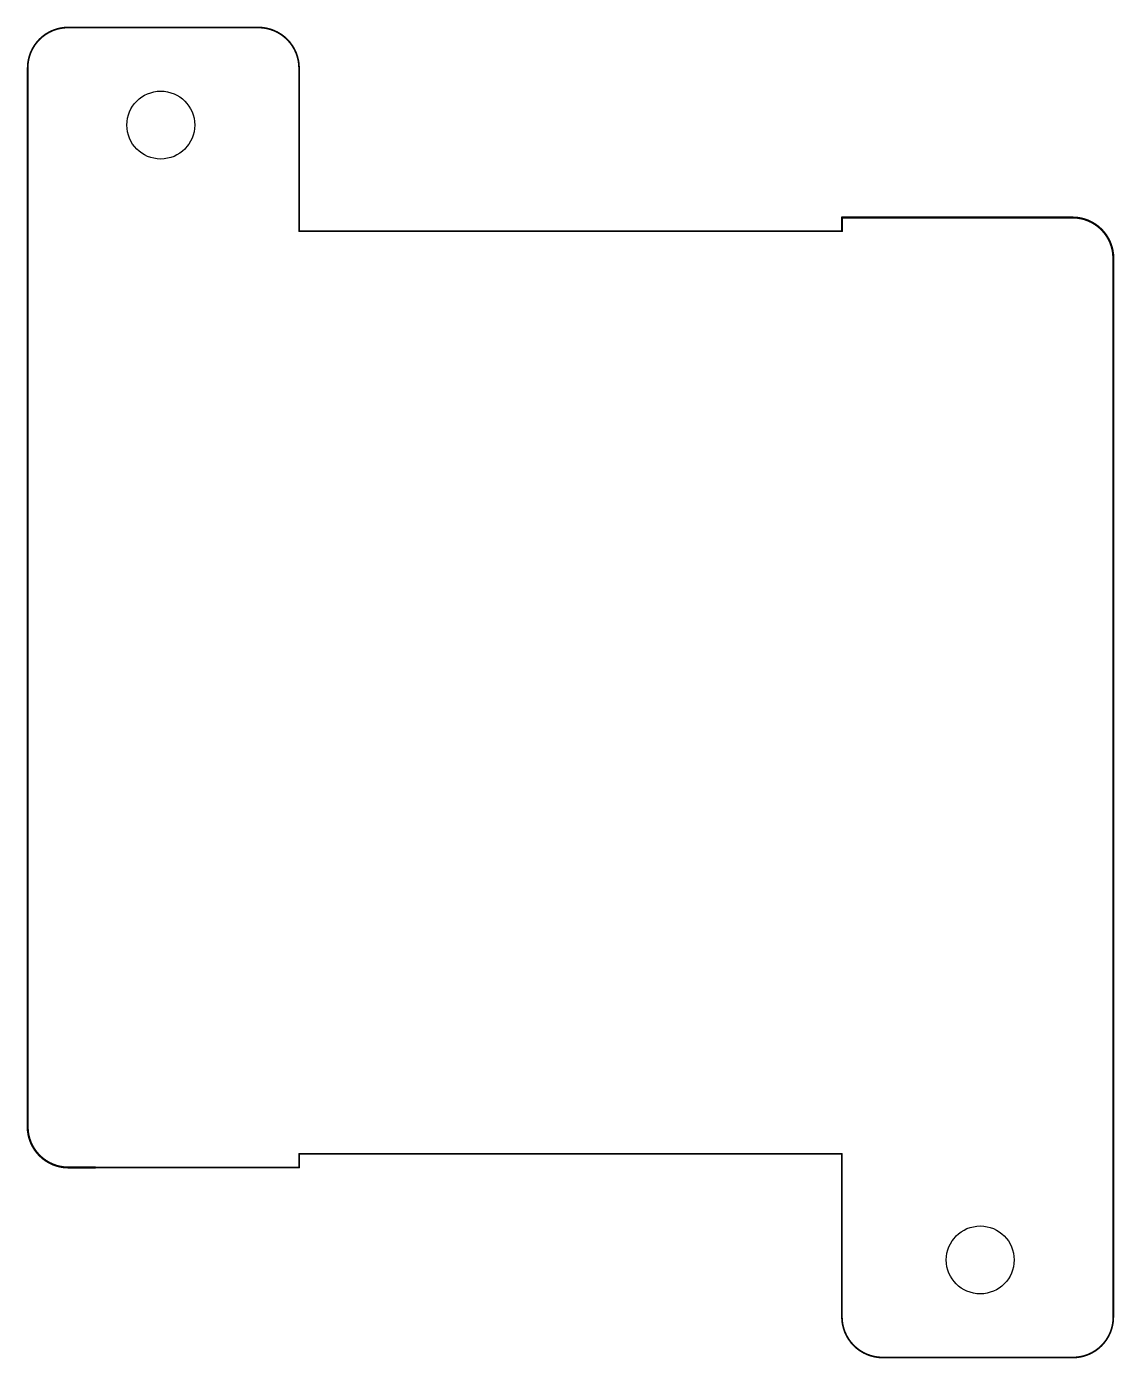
# Model space of a CAD drawing. Extents: x -0.1 to 80.1, y -14.1 to 84.1.
import ezdxf

# ---------------------------------------------------------------- set-up
doc = ezdxf.new("R2010")
doc.units = 0
doc.layers.add('20', color=31, linetype='CONTINUOUS')

msp = doc.modelspace()

# ---------------------------------------------------------------- linework, layer by layer
at = {"layer": '20'}
for points, const_width in [([(3.0012, 84, 0.4142), (0.0012, 81.0522)], 0.127), ([(3.0012, 84.0318, 1), (3.0012, 83.9682)], 0.0635), ([(3.0009, 83.9683, 1), (3.0015, 84.0317)], 0.0635), ([(17, 84.0318, 1), (17, 83.9682)], 0.0635), ([(20, 81, 0.4142), (17, 84)], 0.127), ([(17, 83.9682, 1), (17, 84.0318)], 0.0635), ([(-0.0305, 81.0525, 1), (0.033, 81.052)], 0.0635), ([(0.033, 81.0522, 1), (-0.0305, 81.0522)], 0.0635), ([(20.0317, 81, 1), (19.9683, 81)], 0.0635), ([(19.9683, 81, 1), (20.0317, 81)], 0.0635), ([(60.0381, 70, 1), (59.9619, 70)], 0.0762), ([(60, 70.0381, 1), (60, 69.9619)], 0.0762), ([(80, 67, 0.4142), (77, 70)], 0.1524), ([(77, 70.0381, 1), (77, 69.9619)], 0.0762), ([(77, 69.9619, 1), (77, 70.0381)], 0.0762), ([(20, 69.0318, 1), (20, 68.9682)], 0.0635), ([(19.9683, 69, 1), (20.0317, 69)], 0.0635), ([(59.9619, 69, 1), (60.0381, 69)], 0.0762), ([(60, 68.9682, 1), (60, 69.0318)], 0.0635), ([(80.0381, 67, 1), (79.9619, 67)], 0.0762), ([(79.9619, 67, 1), (80.0381, 67)], 0.0762), ([(79.9619, 61, 1), (80.0381, 61)], 0.0762), ([(80.0317, 61, 1), (79.9683, 61)], 0.0635), ([(0.0381, 5, 1), (-0.0381, 5)], 0.0762), ([(-0.0317, 5, 1), (0.0317, 5)], 0.0635), ([(0, 3, 0.4142), (3, 0)], 0.1524), ([(0.0381, 3, 1), (-0.0381, 3)], 0.0762), ([(-0.0381, 3, 1), (0.0381, 3)], 0.0762), ([(20, 1.0317, 1), (20, 0.9683)], 0.0635), ([(20.0317, 1, 1), (19.9683, 1)], 0.0635), ([(60.0318, 1, 1), (59.9682, 1)], 0.0635), ([(60, 0.9683, 1), (60, 1.0317)], 0.0635), ([(3, 0.0381, 1), (3, -0.0381)], 0.0762), ([(3, -0.0381, 1), (3, 0.0381)], 0.0762), ([(5, 0.0318, 1), (5, -0.0318)], 0.0635), ([(5, -0.0381, 1), (5, 0.0381)], 0.0762), ([(19.9683, 0, 1), (20.0317, 0)], 0.0635), ([(20, -0.0318, 1), (20, 0.0318)], 0.0635), ([(60, -11, 0.4142), (63, -14)], 0.127), ([(60.0318, -11, 1), (59.9682, -11)], 0.0635), ([(59.9682, -11, 1), (60.0318, -11)], 0.0635), ([(76.9988, -14, 0.4142), (79.9988, -11.0522)], 0.127), ([(80.0305, -11.0525, 1), (79.967, -11.052)], 0.0635), ([(79.967, -11.0522, 1), (80.0305, -11.0522)], 0.0635), ([(63, -13.9682, 1), (63, -14.0318)], 0.0635), ([(63, -14.0318, 1), (63, -13.9682)], 0.0635), ([(76.9991, -13.9683, 1), (76.9985, -14.0317)], 0.0635), ([(76.9988, -14.0318, 1), (76.9988, -13.9682)], 0.0635)]:
    msp.add_lwpolyline(points, format="xyb", dxfattribs=dict(at, const_width=const_width))
for points, const_width in [([(3.0012, 84), (17, 84)], 0.127), ([(0, 5), (0.0012, 81.0522)], 0.127), ([(20, 81), (20, 69)], 0.127), ([(60, 69), (60, 70)], 0.1524), ([(60, 70), (77, 70)], 0.1524), ([(20, 69), (60, 69)], 0.127), ([(80, 67), (80, 61)], 0.1524), ([(80, 61), (79.9988, -11.0522)], 0.127), ([(0, 3), (0, 5)], 0.1524), ([(60, 1), (20, 1)], 0.127), ([(20, 1), (20, 0)], 0.127), ([(60, -11), (60, 1)], 0.127), ([(5, 0), (3, 0)], 0.1524), ([(20, 0), (5, 0)], 0.127), ([(76.9988, -14), (63, -14)], 0.127)]:
    msp.add_lwpolyline(points, dxfattribs=dict(at, const_width=const_width))
for centre in [(9.81, 76.81), (70.19, -6.81)]:
    msp.add_circle(centre, 2.5, dxfattribs=at)

doc.saveas('drawing.dxf')
